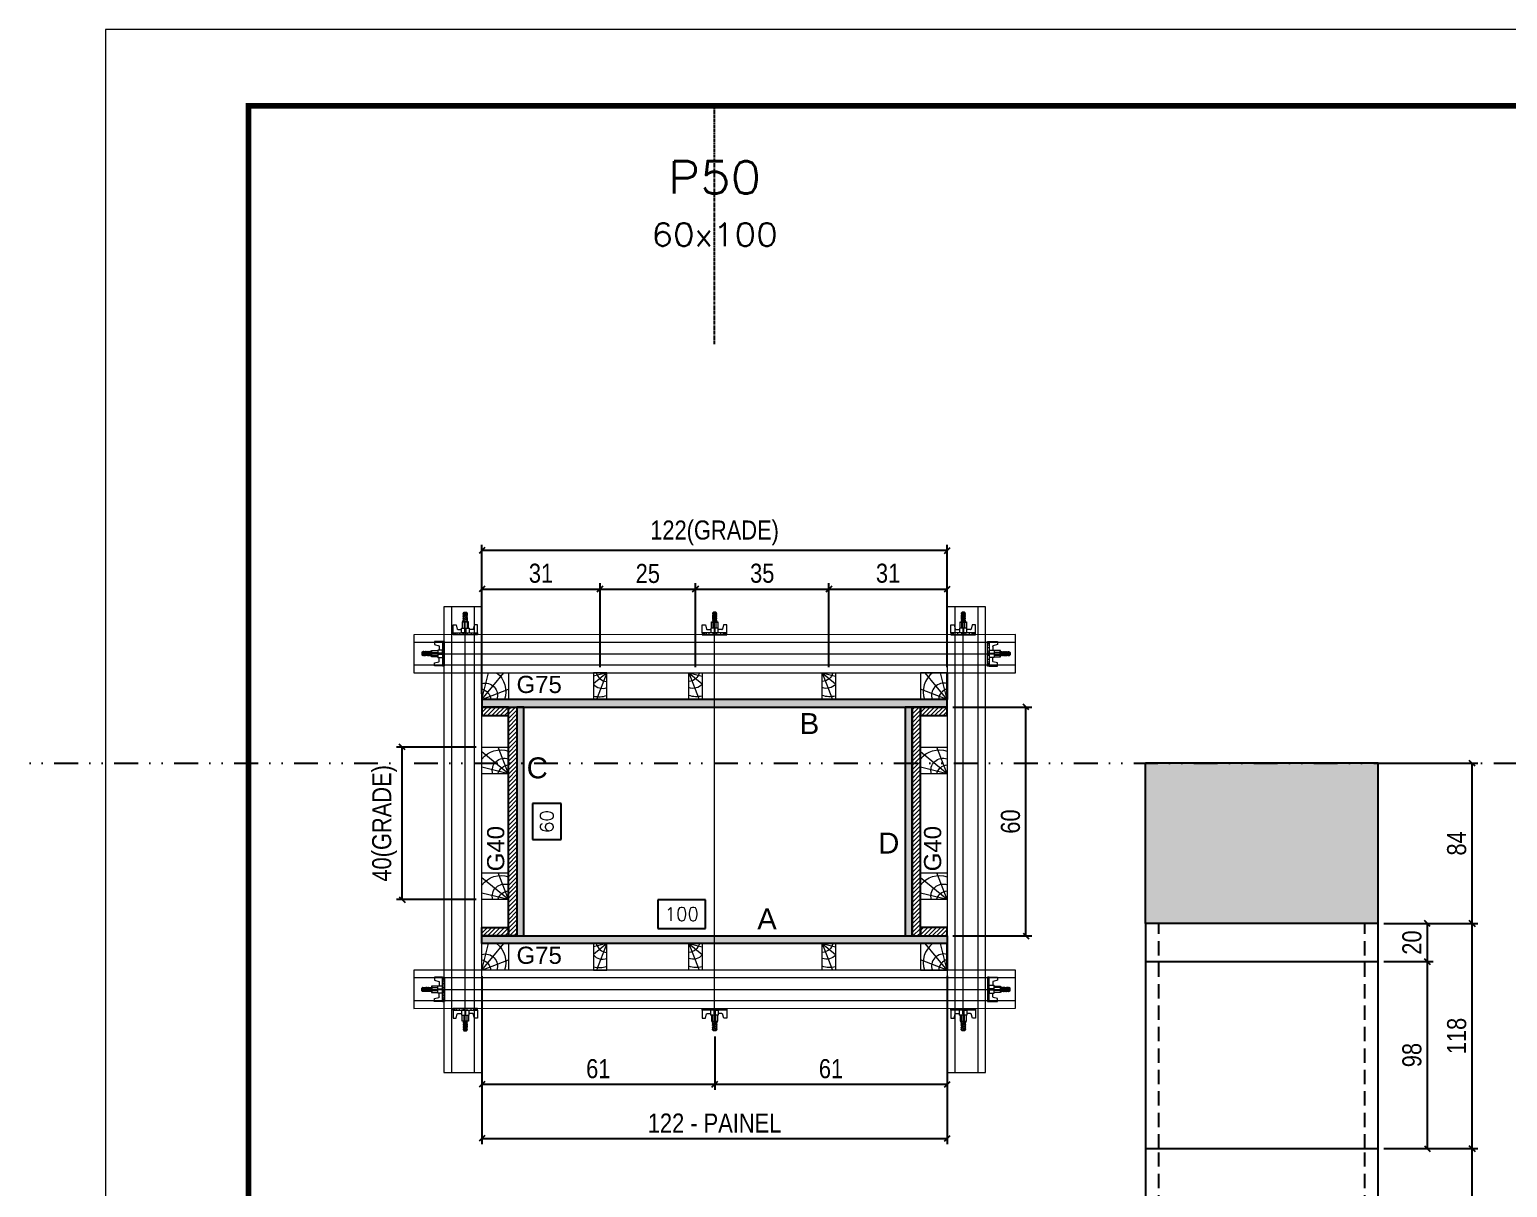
# Model space of a CAD drawing. Header units: millimetres. Extents: x 13777 to 27878, y -21631 to 6985.
# Drawn here: x 19142 to 19917, y 4080 to 4688 of the extents above; entities that cross this region are included whole.
import ezdxf
from ezdxf.enums import TextEntityAlignment as Align

# ---------------------------------------------------------------- set-up
doc = ezdxf.new("R2010")
doc.units = ezdxf.units.MM
for name, pattern in [('DASHED', [0.75, 0.5, -0.25]), ('DIVIDE2', [0.625, 0.25, -0.125, 0, -0.125, 0, -0.125]), ('HIDDEN', [0.375, 0.25, -0.125])]:
    doc.linetypes.add(name, pattern=pattern)
for name, color, linetype in [('CHAPA', 1, 'Continuous'), ('COTA', 241, 'Continuous'), ('MEIO_PONT', 93, 'Continuous'), ('Nível', 160, 'Continuous'), ('Painéis', 200, 'Continuous'), ('SARRAFO', 251, 'Continuous'), ('Sarrafo de Pressão', 42, 'HIDDEN'), ('Texto de Titulo', 7, 'Continuous'), ('Texto Qtd Sarr', 242, 'Continuous'), ('TEXTO_GERAL', 7, 'Continuous')]:
    doc.layers.add(name, color=color, linetype=linetype)
for name, color, linetype, lineweight in [('Folhas', 255, 'Continuous', 9), ('Hachura', 251, 'Continuous', 9), ('Madeira', 126, 'Continuous', 18), ('Perfil Metálico', 224, 'Continuous', 18), ('SARRAFO DE PRESSAO', 251, 'DASHED', 9), ('Texto Seção', 7, 'Continuous', 15)]:
    doc.layers.add(name, color=color, linetype=linetype, lineweight=lineweight)
doc.styles.add('ARIAL', font='arial.ttf')
doc.styles.add('COTA TECNICA', font='techl___.ttf', dxfattribs={"height": 10})
doc.styles.add('COTA TECNICA 2X', font='techl___.ttf', dxfattribs={"height": 10})
doc.styles.add('COTA TECNICA-50', font='techl___.ttf', dxfattribs={"height": 10})
doc.styles.add('ROMANS', font='romans.shx')
doc.styles.add('SANSSERIF', font='sas_____.pfb')
doc.dimstyles.new('COTA PAINEL-50', dxfattribs={"dimtxt": 10, "dimasz": 3, "dimexe": 3, "dimexo": 3, "dimgap": 3, "dimtad": 1, "dimdec": 1, "dimzin": 12, "dimdsep": 46, "dimtxsty": 'COTA TECNICA-50', "dimblk1": 'OBLIQUE', "dimblk2": 'OBLIQUE', "dimsah": 1, "dimcen": 0.9, "dimclrd": 4, "dimclre": 4, "dimclrt": 240, "dimadec": 1, "dimazin": 3, "dimtfac": 1, "dimtdec": 1, "dimtmove": 0, "dimatfit": 3, "dimfxl": 1, "dimtolj": 1, "dimtzin": 12, "dimarcsym": 0})
doc.dimstyles.new('PAINEL', dxfattribs={"dimtxt": 10, "dimasz": 3, "dimexe": 3, "dimexo": 3, "dimgap": 3, "dimtad": 1, "dimdec": 1, "dimzin": 12, "dimdsep": 46, "dimtxsty": 'COTA TECNICA', "dimblk1": 'OBLIQUE', "dimblk2": 'OBLIQUE', "dimsah": 1, "dimcen": 0.9, "dimclrd": 4, "dimclre": 4, "dimclrt": 240, "dimadec": 1, "dimazin": 3, "dimtfac": 1, "dimtdec": 1, "dimtmove": 0, "dimatfit": 3, "dimfxl": 1, "dimtolj": 1, "dimtzin": 12, "dimarcsym": 0})
doc.dimstyles.new('SECAO PILAR', dxfattribs={"dimtxt": 10, "dimasz": 3, "dimexe": 3, "dimexo": 3, "dimgap": 3, "dimtad": 1, "dimdec": 1, "dimlfac": 0.5, "dimzin": 12, "dimdsep": 46, "dimtxsty": 'COTA TECNICA 2X', "dimblk1": 'OBLIQUE', "dimblk2": 'OBLIQUE', "dimsah": 1, "dimcen": 0.9, "dimclrd": 256, "dimclre": 256, "dimclrt": 256, "dimadec": 1, "dimazin": 3, "dimtfac": 1, "dimtdec": 1, "dimtmove": 0, "dimatfit": 3, "dimfxl": 1, "dimtolj": 1, "dimtzin": 12, "dimarcsym": 0})
doc.dimstyles.new('SECÇÃO 2', dxfattribs={"dimtxt": 7, "dimasz": 6, "dimexe": 0.18, "dimexo": 2, "dimgap": -4, "dimtad": 3, "dimdec": 1, "dimlfac": 0.5, "dimzin": 12, "dimdsep": 46, "dimtxsty": 'ROMANS', "dimblk": 'ARCHTICK', "dimcen": 0.09, "dimse1": 1, "dimse2": 1, "dimsd1": 1, "dimsd2": 1, "dimclrd": 180, "dimclre": 5, "dimclrt": 1, "dimadec": 0, "dimazin": 3, "dimtfac": 1, "dimtdec": 1, "dimtofl": 0, "dimtmove": 0, "dimatfit": 3, "dimldrblk": 'ARCHTICK', "dimfxl": 1, "dimtolj": 1, "dimtzin": 0, "dimarcsym": 0})

# ---------------------------------------------------------------- blocks, each defined once
blk = doc.blocks.new('9999999999')
at = {"layer": 'Folhas'}
blk.add_lwpolyline([(98138.98, 34190.21), (99623.98, 34190.21), (99623.98, 35240.21), (98138.98, 35240.21)], close=True, dxfattribs=at)
at = {"layer": 'Folhas', "color": 30, "const_width": 3}
blk.add_lwpolyline([(98213.98, 34230.21), (99583.98, 34230.21), (99583.98, 35200.21), (98213.98, 35200.21)], close=True, dxfattribs=at)
blk = doc.blocks.new('*D247')
at = {"layer": 'COTA', "color": 180, "lineweight": -2, "transparency": 16777216}
for p, q in [((19420.85, 4281.82), (19405.85, 4281.82)), ((19405.85, 4281.82), (19405.85, 4262.82)), ((19420.85, 4262.82), (19420.85, 4281.82)), ((19405.85, 4262.82), (19420.85, 4262.82))]:
    blk.add_line(p, q, dxfattribs=at)
at = {"layer": 'Defpoints', "color": 0, "transparency": 16777216}
for p in [(19418.63, 4332.32), (19418.63, 4212.32), (19424.85, 4212.32)]:
    blk.add_point(p, dxfattribs=at)
at = {"layer": 'COTA', "color": 1, "transparency": 16777216, "insert": (19413.35, 4272.32), "char_height": 7, "attachment_point": 5, "rotation": 90, "style": 'ROMANS'}
blk.add_mtext('\\A1;60', dxfattribs=at)
blk = doc.blocks.new('_ArchTick')
at = {"color": 0, "linetype": 'ByBlock', "const_width": 0.15}
blk.add_lwpolyline([(-0.5, -0.5), (0.5, 0.5)], dxfattribs=at)
blk = doc.blocks.new('*D248')
at = {"layer": 'COTA', "color": 180, "lineweight": -2, "transparency": 16777216}
for p, q in [((19496.61, 4231.32), (19471.61, 4231.32)), ((19471.61, 4231.32), (19471.61, 4216.32)), ((19496.61, 4216.32), (19496.61, 4231.32)), ((19471.61, 4216.32), (19496.61, 4216.32))]:
    blk.add_line(p, q, dxfattribs=at)
at = {"layer": 'Defpoints', "color": 0, "transparency": 16777216}
for p in [(19401.31, 4212.32), (19601.31, 4212.32), (19601.31, 4212.32)]:
    blk.add_point(p, dxfattribs=at)
at = {"layer": 'COTA', "color": 1, "transparency": 16777216, "insert": (19484.11, 4223.82), "char_height": 7, "attachment_point": 5, "style": 'ROMANS'}
blk.add_mtext('\\A1;100', dxfattribs=at)
blk = doc.blocks.new('_Oblique')
at = {"color": 0, "linetype": 'ByBlock', "lineweight": -2}
blk.add_line((-0.5, -0.5), (0.5, 0.5), dxfattribs=at)
blk = doc.blocks.new('*D249')
at = {"layer": 'COTA', "lineweight": -2, "transparency": 16777216}
for p, q in [((19379.31, 4191.33), (19379.31, 4103.16)), ((19623.31, 4191.37), (19623.31, 4103.16)), ((19379.31, 4106.16), (19623.31, 4106.16))]:
    blk.add_line(p, q, dxfattribs=at)
at = {"layer": 'Defpoints', "color": 0, "transparency": 16777216}
for p in [(19379.31, 4194.33), (19623.31, 4194.37), (19623.31, 4106.16)]:
    blk.add_point(p, dxfattribs=at)
at = {"layer": 'COTA', "lineweight": -2, "transparency": 16777216, "xscale": 3, "yscale": 3, "zscale": 3, "rotation": 180}
blk.add_blockref('_Oblique', (19379.31, 4106.16), dxfattribs=at)
at = {"layer": 'COTA', "lineweight": -2, "transparency": 16777216, "xscale": 3, "yscale": 3, "zscale": 3}
blk.add_blockref('_Oblique', (19623.31, 4106.16), dxfattribs=at)
at = {"layer": 'COTA', "transparency": 16777216, "insert": (19501.31, 4114.23), "char_height": 10, "attachment_point": 5, "style": 'COTA TECNICA 2X'}
blk.add_mtext('\\A1;122 - PAINEL', dxfattribs=at)
blk = doc.blocks.new('*D250')
at = {"layer": 'COTA', "lineweight": -2, "transparency": 16777216}
for p, q in [((19376.31, 4311.36), (19334.5, 4311.36)), ((19337.5, 4231.37), (19337.5, 4311.36)), ((19376.31, 4231.37), (19334.5, 4231.37))]:
    blk.add_line(p, q, dxfattribs=at)
at = {"layer": 'Defpoints', "color": 0, "transparency": 16777216}
for p in [(19337.5, 4311.36), (19379.31, 4311.36), (19379.31, 4231.37)]:
    blk.add_point(p, dxfattribs=at)
at = {"layer": 'COTA', "lineweight": -2, "transparency": 16777216, "xscale": 3, "yscale": 3, "zscale": 3}
for p, rotation in [((19337.5, 4311.36), 90), ((19337.5, 4231.37), 270)]:
    blk.add_blockref('_Oblique', p, dxfattribs=dict(at, rotation=rotation))
at = {"layer": 'COTA', "transparency": 16777216, "insert": (19328.28, 4271.37), "char_height": 10, "attachment_point": 5, "rotation": 90, "style": 'COTA TECNICA 2X'}
blk.add_mtext('\\A1;40(GRADE)', dxfattribs=at)
blk = doc.blocks.new('*D251')
at = {"layer": 'COTA', "lineweight": -2, "transparency": 16777216}
for p, q in [((19379.31, 4191.32), (19379.31, 4131.58)), ((19501.38, 4159.55), (19501.38, 4131.58)), ((19379.31, 4134.58), (19501.38, 4134.58))]:
    blk.add_line(p, q, dxfattribs=at)
at = {"layer": 'Defpoints', "color": 0, "transparency": 16777216}
for p in [(19379.31, 4194.32), (19501.38, 4162.55), (19501.38, 4134.58)]:
    blk.add_point(p, dxfattribs=at)
at = {"layer": 'COTA', "lineweight": -2, "transparency": 16777216, "xscale": 3, "yscale": 3, "zscale": 3, "rotation": 180}
blk.add_blockref('_Oblique', (19379.31, 4134.58), dxfattribs=at)
at = {"layer": 'COTA', "lineweight": -2, "transparency": 16777216, "xscale": 3, "yscale": 3, "zscale": 3}
blk.add_blockref('_Oblique', (19501.38, 4134.58), dxfattribs=at)
at = {"layer": 'COTA', "transparency": 16777216, "insert": (19440.34, 4142.68), "char_height": 10, "attachment_point": 5, "style": 'COTA TECNICA 2X'}
blk.add_mtext('\\A1;61', dxfattribs=at)
blk = doc.blocks.new('*D252')
at = {"layer": 'COTA', "lineweight": -2, "transparency": 16777216}
for p, q in [((19379.31, 4339.32), (19379.31, 4397.24)), ((19379.31, 4394.24), (19441.31, 4394.24)), ((19441.31, 4353.32), (19441.31, 4397.24))]:
    blk.add_line(p, q, dxfattribs=at)
at = {"layer": 'Defpoints', "color": 0, "transparency": 16777216}
for p in [(19441.31, 4394.24), (19441.31, 4350.32), (19379.31, 4336.32)]:
    blk.add_point(p, dxfattribs=at)
at = {"layer": 'COTA', "lineweight": -2, "transparency": 16777216, "xscale": 3, "yscale": 3, "zscale": 3, "rotation": 180}
blk.add_blockref('_Oblique', (19379.31, 4394.24), dxfattribs=at)
at = {"layer": 'COTA', "lineweight": -2, "transparency": 16777216, "xscale": 3, "yscale": 3, "zscale": 3}
blk.add_blockref('_Oblique', (19441.31, 4394.24), dxfattribs=at)
at = {"layer": 'COTA', "transparency": 16777216, "insert": (19410.31, 4402.46), "char_height": 10, "attachment_point": 5, "style": 'COTA TECNICA 2X'}
blk.add_mtext('\\A1;31', dxfattribs=at)
blk = doc.blocks.new('PONTALETE')
at = {"layer": 'Madeira'}
for q in [(2.71, 7), (7, 5.76), (7, 1.74)]:
    blk.add_line((0, 0), q, dxfattribs=at)
blk.add_lwpolyline([(0, 0), (7, 0), (7, 7), (0, 7)], close=True, dxfattribs=at)
for centre, radius, start, end in [((2.04, 0.06), 6.23, 37.2818, 109.0913), ((1.09, 0.9), 3.19, 343.603, 109.9847), ((-0.21, -0.78), 3.09, 14.6322, 86.0383)]:
    blk.add_arc(centre, radius, start, end, dxfattribs=at)
blk = doc.blocks.new('C')
at = {"layer": 'Hachura', "color": 0}
for p, q in [((0, 3.22), (0, -3.22)), ((0.45, 3.22), (0, 3.22)), ((0.46, 3.16), (0, 3.16)), ((0.46, 3.05), (0, 3.05)), ((0.46, 2.88), (0, 2.88)), ((0, 2.75), (0, -1.16)), ((0.46, 2.65), (0, 2.65)), ((0.46, 2.23), (0, 2.23)), ((0.46, 1.51), (0, 1.51)), ((0.39, 0.49), (0.17, 0.49)), ((0.45, -3.23), (0.45, 3.22)), ((0.45, 3.22), (2.58, 3.22)), ((1.74, 0.97), (0.45, 0.97)), ((1.45, 0.1), (0.45, 0.1)), ((1.35, 1.94), (1.35, 0.96)), ((2.58, 2.39), (1.47, 2.09)), ((1.74, -0.97), (1.74, 0.97)), ((1.74, 0.97), (1.74, 0.84)), ((1.74, 0.97), (1.74, 0.84)), ((1.74, 0.84), (3.35, 0.84)), ((3.35, 0.45), (1.74, 0.45)), ((2.58, 3.22), (2.58, 2.39)), ((3.32, 0.84), (3.32, -0.84)), ((3.35, 0.84), (3.35, -0.84)), ((3.68, 0.45), (3.35, 0.45)), ((3.84, -0.52), (3.35, 0.45)), ((3.35, 0.06), (3.67, -0.57)), ((3.68, 0.45), (4.16, -0.52)), ((3.72, 0.5), (4.25, -0.57)), ((4.37, -0.55), (3.83, 0.53)), ((4.15, 0.45), (3.93, 0.45)), ((4.42, -0.52), (3.93, 0.45)), ((4.15, 0.45), (4.26, 0.45)), ((4.26, 0.45), (4.74, -0.52)), ((4.3, 0.5), (4.83, -0.57)), ((4.95, -0.55), (4.41, 0.53)), ((4.51, 0.45), (4.84, 0.45)), ((5, -0.52), (4.51, 0.45)), ((4.84, 0.45), (5.32, -0.52)), ((4.88, 0.5), (5.41, -0.57)), ((5.53, -0.55), (4.99, 0.53)), ((5.58, -0.52), (5.09, 0.45)), ((5.42, 0.45), (5.09, 0.45)), ((5.58, -0.52), (5.09, 0.45)), ((5.42, 0.45), (5.74, -0.19)), ((5.46, 0.5), (5.74, -0.07)), ((5.74, 0.19), (5.57, 0.53)), ((5.74, 0.32), (5.68, 0.45)), ((5.68, 0.45), (5.74, 0.45)), ((5.74, 0.45), (5.9, 0.29)), ((5.74, 0.45), (5.74, -0.52)), ((5.9, -0.36), (5.9, 0.29)), ((0.45, 0), (0, 0)), ((0.46, -1.52), (0, -1.52)), ((0.46, -2.23), (0, -2.23)), ((0.46, -2.65), (0, -2.65)), ((0.46, -2.88), (0, -2.88)), ((0.46, -3.05), (0, -3.05)), ((0.46, -3.16), (0, -3.16)), ((0, -3.22), (2.57, -3.22)), ((0.08, -0.48), (0.29, -0.48)), ((0.29, -0.48), (0.4, -0.48)), ((0.45, 0), (0.45, -0.97)), ((0.45, -0.16), (1.45, -0.16)), ((0.45, -0.65), (0.45, -0.32)), ((0.45, -3.23), (0.45, -0.65)), ((0.45, -0.97), (1.74, -0.97)), ((1.35, -1.94), (1.35, -0.97)), ((2.58, -2.39), (1.47, -2.1)), ((3.35, -0.32), (1.74, -0.32)), ((3.35, -0.84), (1.74, -0.84)), ((2.58, -3.23), (2.58, -2.39)), ((3.35, -0.07), (3.58, -0.52)), ((3.35, -0.52), (3.58, -0.52)), ((3.84, -0.52), (4.16, -0.52)), ((4.42, -0.52), (4.74, -0.52)), ((4.63, -0.52), (4.74, -0.52)), ((5, -0.52), (5.32, -0.52)), ((5.58, -0.52), (5.74, -0.52)), ((5.74, -0.52), (5.9, -0.36)), ((5.74, -0.52), (5.74, -0.52))]:
    blk.add_line(p, q, dxfattribs=at)
for centre, radius, start, end in [((1.52, 1.94), 0.161, 104.7436, 180), ((1.44, -0.03), 0.129, 272.695, 87.305), ((3.81, 0.39), 0.143, 25.5688, 154.4312), ((4.39, 0.39), 0.143, 25.5688, 154.4312), ((4.97, 0.39), 0.143, 25.5688, 154.4312), ((5.55, 0.39), 0.143, 25.5688, 154.4312), ((0.17, -0.37), 0.174, 221.744, 317.8592), ((1.52, -1.94), 0.161, 180, 255.2564), ((3.71, -0.4), 0.174, 222.1408, 318.256), ((4.29, -0.4), 0.174, 222.1408, 318.256), ((4.87, -0.4), 0.174, 222.1408, 318.256), ((5.45, -0.4), 0.174, 222.1408, 318.256), ((5.61, -0.4), 0.174, 317.8592, 318.256)]:
    blk.add_arc(centre, radius, start, end, dxfattribs=at)
blk = doc.blocks.new('MEIO PONTALETE')
at = {"layer": 'Madeira'}
for q in [(2.71, 7), (3.5, 2.88), (3.5, 0.87)]:
    blk.add_line((0, 0), q, dxfattribs=at)
blk.add_lwpolyline([(0, 0), (3.5, 0), (3.5, 7), (0, 7)], close=True, dxfattribs=at)
for centre, radius, start, end in [((2.04, 0.06), 6.23, 76.4499, 109.0913), ((1.09, 0.9), 3.19, 40.9063, 109.9847), ((-0.21, -0.78), 3.09, 14.6322, 86.0383)]:
    blk.add_arc(centre, radius, start, end, dxfattribs=at)
blk = doc.blocks.new('*D255')
at = {"layer": 'COTA', "lineweight": -2, "transparency": 16777216}
for p, q in [((19441.31, 4353.32), (19441.31, 4397.24)), ((19441.31, 4394.24), (19491.31, 4394.24)), ((19491.31, 4353.32), (19491.31, 4397.24))]:
    blk.add_line(p, q, dxfattribs=at)
at = {"layer": 'Defpoints', "color": 0, "transparency": 16777216}
for p in [(19491.31, 4394.24), (19441.31, 4350.32), (19491.31, 4350.32)]:
    blk.add_point(p, dxfattribs=at)
at = {"layer": 'COTA', "lineweight": -2, "transparency": 16777216, "xscale": 3, "yscale": 3, "zscale": 3, "rotation": 180}
blk.add_blockref('_Oblique', (19441.31, 4394.24), dxfattribs=at)
at = {"layer": 'COTA', "lineweight": -2, "transparency": 16777216, "xscale": 3, "yscale": 3, "zscale": 3}
blk.add_blockref('_Oblique', (19491.31, 4394.24), dxfattribs=at)
at = {"layer": 'COTA', "transparency": 16777216, "insert": (19466.31, 4402.35), "char_height": 10, "attachment_point": 5, "style": 'COTA TECNICA 2X'}
blk.add_mtext('\\A1;25', dxfattribs=at)
blk = doc.blocks.new('*D253')
at = {"layer": 'COTA', "lineweight": -2, "transparency": 16777216}
for p, q in [((19379.31, 4353.32), (19379.31, 4417.44)), ((19623.31, 4353.31), (19623.31, 4417.44)), ((19623.31, 4414.44), (19379.31, 4414.44))]:
    blk.add_line(p, q, dxfattribs=at)
at = {"layer": 'Defpoints', "color": 0, "transparency": 16777216}
for p in [(19379.31, 4414.44), (19379.31, 4350.32), (19623.31, 4350.31)]:
    blk.add_point(p, dxfattribs=at)
at = {"layer": 'COTA', "lineweight": -2, "transparency": 16777216, "xscale": 3, "yscale": 3, "zscale": 3, "rotation": 180}
blk.add_blockref('_Oblique', (19379.31, 4414.44), dxfattribs=at)
at = {"layer": 'COTA', "lineweight": -2, "transparency": 16777216, "xscale": 3, "yscale": 3, "zscale": 3}
blk.add_blockref('_Oblique', (19623.31, 4414.44), dxfattribs=at)
at = {"layer": 'COTA', "transparency": 16777216, "insert": (19501.31, 4423.66), "char_height": 10, "attachment_point": 5, "style": 'COTA TECNICA 2X'}
blk.add_mtext('\\A1;122(GRADE)', dxfattribs=at)
blk = doc.blocks.new('*D254')
at = {"layer": 'COTA', "lineweight": -2, "transparency": 16777216}
for p, q in [((19626.31, 4332.32), (19667.61, 4332.32)), ((19664.61, 4212.32), (19664.61, 4332.32)), ((19626.31, 4212.32), (19667.61, 4212.32))]:
    blk.add_line(p, q, dxfattribs=at)
at = {"layer": 'Defpoints', "color": 0, "transparency": 16777216}
for p in [(19623.31, 4332.32), (19664.61, 4332.32), (19623.31, 4212.32)]:
    blk.add_point(p, dxfattribs=at)
at = {"layer": 'COTA', "lineweight": -2, "transparency": 16777216, "xscale": 3, "yscale": 3, "zscale": 3}
for p, rotation in [((19664.61, 4332.32), 90), ((19664.61, 4212.32), 270)]:
    blk.add_blockref('_Oblique', p, dxfattribs=dict(at, rotation=rotation))
at = {"layer": 'COTA', "transparency": 16777216, "insert": (19656.51, 4272.32), "char_height": 10, "attachment_point": 5, "rotation": 90, "style": 'COTA TECNICA 2X'}
blk.add_mtext('\\A1;60', dxfattribs=at)
blk = doc.blocks.new('titulo1')
at = {"layer": 'Defpoints', "color": 252, "linetype": 'HIDDEN', "ltscale": 2}
blk.add_line((0, 0), (0, 125), dxfattribs=at)
at = {"layer": 'Defpoints', "style": 'ROMANS', "oblique": 15}
blk.add_attdef('FOLHA', text='', height=10, dxfattribs=at).set_placement((0, 15.58), align=Align.MIDDLE_CENTER)
at = {"layer": 'Texto Qtd Sarr', "color": 3, "style": 'ROMANS', "oblique": 15}
for tag, height, p in [('TITULO', 17, (0, 71.45)), ('SEÇÃO', 12, (0, 41.55))]:
    blk.add_attdef(tag, text='', height=height, dxfattribs=at).set_placement(p, align=Align.MIDDLE_CENTER)
blk = doc.blocks.new('*D256')
at = {"layer": 'COTA', "lineweight": -2, "transparency": 16777216}
for p, q in [((19501.38, 4159.55), (19501.38, 4131.58)), ((19501.38, 4134.58), (19623.36, 4134.58)), ((19623.36, 4137.82), (19623.36, 4131.58))]:
    blk.add_line(p, q, dxfattribs=at)
at = {"layer": 'Defpoints', "color": 0, "transparency": 16777216}
for p in [(19501.38, 4162.55), (19623.36, 4140.82), (19623.36, 4134.58)]:
    blk.add_point(p, dxfattribs=at)
at = {"layer": 'COTA', "lineweight": -2, "transparency": 16777216, "xscale": 3, "yscale": 3, "zscale": 3, "rotation": 180}
blk.add_blockref('_Oblique', (19501.38, 4134.58), dxfattribs=at)
at = {"layer": 'COTA', "lineweight": -2, "transparency": 16777216, "xscale": 3, "yscale": 3, "zscale": 3}
blk.add_blockref('_Oblique', (19623.36, 4134.58), dxfattribs=at)
at = {"layer": 'COTA', "transparency": 16777216, "insert": (19562.37, 4142.68), "char_height": 10, "attachment_point": 5, "style": 'COTA TECNICA 2X'}
blk.add_mtext('\\A1;61', dxfattribs=at)
blk = doc.blocks.new('*D257')
at = {"layer": 'COTA', "lineweight": -2, "transparency": 16777216}
for p, q in [((19491.31, 4353.32), (19491.31, 4397.24)), ((19491.31, 4394.24), (19561.31, 4394.24)), ((19561.31, 4353.32), (19561.31, 4397.24))]:
    blk.add_line(p, q, dxfattribs=at)
at = {"layer": 'Defpoints', "color": 0, "transparency": 16777216}
for p in [(19561.31, 4394.24), (19491.31, 4350.32), (19561.31, 4350.32)]:
    blk.add_point(p, dxfattribs=at)
at = {"layer": 'COTA', "lineweight": -2, "transparency": 16777216, "xscale": 3, "yscale": 3, "zscale": 3, "rotation": 180}
blk.add_blockref('_Oblique', (19491.31, 4394.24), dxfattribs=at)
at = {"layer": 'COTA', "lineweight": -2, "transparency": 16777216, "xscale": 3, "yscale": 3, "zscale": 3}
blk.add_blockref('_Oblique', (19561.31, 4394.24), dxfattribs=at)
at = {"layer": 'COTA', "transparency": 16777216, "insert": (19526.31, 4402.46), "char_height": 10, "attachment_point": 5, "style": 'COTA TECNICA 2X'}
blk.add_mtext('\\A1;35', dxfattribs=at)
blk = doc.blocks.new('*D258')
at = {"layer": 'COTA', "lineweight": -2, "transparency": 16777216}
for p, q in [((19561.31, 4353.32), (19561.31, 4397.24)), ((19561.31, 4394.24), (19623.3, 4394.24)), ((19623.3, 4387.92), (19623.3, 4397.24))]:
    blk.add_line(p, q, dxfattribs=at)
at = {"layer": 'Defpoints', "color": 0, "transparency": 16777216}
for p in [(19623.3, 4394.24), (19623.3, 4384.92), (19561.31, 4350.32)]:
    blk.add_point(p, dxfattribs=at)
at = {"layer": 'COTA', "lineweight": -2, "transparency": 16777216, "xscale": 3, "yscale": 3, "zscale": 3, "rotation": 180}
blk.add_blockref('_Oblique', (19561.31, 4394.24), dxfattribs=at)
at = {"layer": 'COTA', "lineweight": -2, "transparency": 16777216, "xscale": 3, "yscale": 3, "zscale": 3}
blk.add_blockref('_Oblique', (19623.3, 4394.24), dxfattribs=at)
at = {"layer": 'COTA', "transparency": 16777216, "insert": (19592.3, 4402.46), "char_height": 10, "attachment_point": 5, "style": 'COTA TECNICA 2X'}
blk.add_mtext('\\A1;31', dxfattribs=at)
blk = doc.blocks.new('*D265')
at = {"layer": 'COTA', "color": 4, "lineweight": -2, "transparency": 16777216}
for p, q in [((19852.2, 4302.86), (19901.57, 4302.86)), ((19898.57, 4218.86), (19898.57, 4302.86)), ((19852.2, 4218.86), (19901.57, 4218.86))]:
    blk.add_line(p, q, dxfattribs=at)
at = {"layer": 'Defpoints', "color": 0, "transparency": 16777216}
for p in [(19849.2, 4302.86), (19898.57, 4302.86), (19849.2, 4218.86)]:
    blk.add_point(p, dxfattribs=at)
at = {"layer": 'COTA', "color": 4, "lineweight": -2, "transparency": 16777216, "xscale": 3, "yscale": 3, "zscale": 3}
for p, rotation in [((19898.57, 4302.86), 90), ((19898.57, 4218.86), 270)]:
    blk.add_blockref('_Oblique', p, dxfattribs=dict(at, rotation=rotation))
at = {"layer": 'COTA', "color": 240, "transparency": 16777216, "insert": (19890.48, 4260.86), "char_height": 10, "attachment_point": 5, "rotation": 90, "style": 'COTA TECNICA-50'}
blk.add_mtext('\\A1;84', dxfattribs=at)
blk = doc.blocks.new('*D260')
at = {"layer": 'COTA', "color": 4, "lineweight": -2, "transparency": 16777216}
for p, q in [((19852.2, 4198.86), (19878.11, 4198.86)), ((19875.11, 4100.86), (19875.11, 4198.86)), ((19852.2, 4100.86), (19878.11, 4100.86))]:
    blk.add_line(p, q, dxfattribs=at)
at = {"layer": 'Defpoints', "color": 0, "transparency": 16777216}
for p in [(19849.2, 4198.86), (19875.11, 4198.86), (19849.2, 4100.86)]:
    blk.add_point(p, dxfattribs=at)
at = {"layer": 'COTA', "color": 4, "lineweight": -2, "transparency": 16777216, "xscale": 3, "yscale": 3, "zscale": 3}
for p, rotation in [((19875.11, 4198.86), 90), ((19875.11, 4100.86), 270)]:
    blk.add_blockref('_Oblique', p, dxfattribs=dict(at, rotation=rotation))
at = {"layer": 'COTA', "color": 240, "transparency": 16777216, "insert": (19867, 4149.86), "char_height": 10, "attachment_point": 5, "rotation": 90, "style": 'COTA TECNICA-50'}
blk.add_mtext('\\A1;98', dxfattribs=at)
blk = doc.blocks.new('*D261')
at = {"layer": 'COTA', "color": 4, "lineweight": -2, "transparency": 16777216}
for p, q in [((19852.2, 4218.86), (19878.11, 4218.86)), ((19875.11, 4198.86), (19875.11, 4218.86)), ((19852.2, 4198.86), (19878.11, 4198.86))]:
    blk.add_line(p, q, dxfattribs=at)
at = {"layer": 'Defpoints', "color": 0, "transparency": 16777216}
for p in [(19849.2, 4218.86), (19875.11, 4218.86), (19849.2, 4198.86)]:
    blk.add_point(p, dxfattribs=at)
at = {"layer": 'COTA', "color": 4, "lineweight": -2, "transparency": 16777216, "xscale": 3, "yscale": 3, "zscale": 3}
for p, rotation in [((19875.11, 4218.86), 90), ((19875.11, 4198.86), 270)]:
    blk.add_blockref('_Oblique', p, dxfattribs=dict(at, rotation=rotation))
at = {"layer": 'COTA', "color": 240, "transparency": 16777216, "insert": (19867, 4208.86), "char_height": 10, "attachment_point": 5, "rotation": 90, "style": 'COTA TECNICA-50'}
blk.add_mtext('\\A1;20', dxfattribs=at)
blk = doc.blocks.new('*D266')
at = {"layer": 'COTA', "color": 4, "linetype": 'ByBlock', "lineweight": -2, "transparency": 16777216}
for p, q in [((19852.2, 4100.86), (19901.57, 4100.86)), ((19898.57, 3976.86), (19898.57, 4100.86)), ((19852.2, 3976.86), (19901.57, 3976.86))]:
    blk.add_line(p, q, dxfattribs=at)
at = {"layer": 'Defpoints', "color": 0, "linetype": 'ByBlock', "transparency": 16777216}
for p in [(19849.2, 4100.86), (19898.57, 4100.86), (19849.2, 3976.86)]:
    blk.add_point(p, dxfattribs=at)
at = {"layer": 'COTA', "color": 4, "linetype": 'ByBlock', "lineweight": -2, "transparency": 16777216, "xscale": 3, "yscale": 3, "zscale": 3}
for p, rotation in [((19898.57, 4100.86), 90), ((19898.57, 3976.86), 270)]:
    blk.add_blockref('_Oblique', p, dxfattribs=dict(at, rotation=rotation))
at = {"layer": 'COTA', "color": 240, "linetype": 'ByBlock', "transparency": 16777216, "insert": (19890.5, 4038.86), "char_height": 10, "attachment_point": 5, "rotation": 90, "style": 'COTA TECNICA'}
blk.add_mtext('\\A1;124', dxfattribs=at)
blk = doc.blocks.new('*D267')
at = {"layer": 'COTA', "color": 4, "linetype": 'ByBlock', "lineweight": -2, "transparency": 16777216}
for p, q in [((19852.2, 4100.86), (19901.57, 4100.86)), ((19898.57, 3976.86), (19898.57, 4100.86)), ((19852.2, 3976.86), (19901.57, 3976.86))]:
    blk.add_line(p, q, dxfattribs=at)
at = {"layer": 'Defpoints', "color": 0, "linetype": 'ByBlock', "transparency": 16777216}
for p in [(19849.2, 4100.86), (19898.57, 4100.86), (19849.2, 3976.86)]:
    blk.add_point(p, dxfattribs=at)
at = {"layer": 'COTA', "color": 4, "linetype": 'ByBlock', "lineweight": -2, "transparency": 16777216, "xscale": 3, "yscale": 3, "zscale": 3}
for p, rotation in [((19898.57, 4100.86), 90), ((19898.57, 3976.86), 270)]:
    blk.add_blockref('_Oblique', p, dxfattribs=dict(at, rotation=rotation))
at = {"layer": 'COTA', "color": 240, "linetype": 'ByBlock', "transparency": 16777216, "insert": (19890.5, 4038.86), "char_height": 10, "attachment_point": 5, "rotation": 90, "style": 'COTA TECNICA'}
blk.add_mtext('\\A1;124', dxfattribs=at)
blk = doc.blocks.new('*D2039')
at = {"layer": 'COTA', "color": 4, "lineweight": -2, "transparency": 16777216}
for p, q in [((19852.2, 4218.86), (19901.57, 4218.86)), ((19898.57, 4100.86), (19898.57, 4218.86)), ((19852.2, 4100.86), (19901.57, 4100.86))]:
    blk.add_line(p, q, dxfattribs=at)
at = {"layer": 'Defpoints', "color": 0, "transparency": 16777216}
for p in [(19849.2, 4218.86), (19898.57, 4218.86), (19849.2, 4100.86)]:
    blk.add_point(p, dxfattribs=at)
at = {"layer": 'COTA', "color": 4, "lineweight": -2, "transparency": 16777216, "xscale": 3, "yscale": 3, "zscale": 3}
for p, rotation in [((19898.57, 4218.86), 90), ((19898.57, 4100.86), 270)]:
    blk.add_blockref('_Oblique', p, dxfattribs=dict(at, rotation=rotation))
at = {"layer": 'COTA', "color": 240, "transparency": 16777216, "insert": (19890.48, 4159.86), "char_height": 10, "attachment_point": 5, "rotation": 90, "style": 'COTA TECNICA'}
blk.add_mtext('\\A1;118', dxfattribs=at)

msp = doc.modelspace()

# ---------------------------------------------------------------- hatches: boundary and pattern name
at = {"layer": 'COTA', "linetype": 'ByBlock'}
h = msp.add_hatch(dxfattribs=at)
h.set_pattern_fill('AR-CONC', color=256, scale=0.03)
h.set_pattern_definition([(50, (14285.121, -6700.5824), (5.46554, -0.4781726), [0.5715, -6.2865]), (355, (14285.121, -6700.5824), (-1.0573026, 5.7317054), [0.4572, -5.0292175]), (100.451445, (14285.5767, -6700.622), (4.4082374, 5.2535326), [0.4857003, -5.3427073]), (46.1842, (14285.121, -6699.0584), (8.1323712, -1.26127), [0.85725, -9.42975]), (96.63556, (14285.799, -6699.1635), (7.122124, 7.4227837), [0.7285507, -8.014068]), (351.18415, (14285.121, -6699.058), (7.122124, 7.422784), [0.685799, -7.543792]), (21, (14285.883, -6699.4394), (4.5484317, -3.067956), [0.5715, -6.2865]), (326, (14285.883, -6699.4394), (1.8540609, 5.525639), [0.4572, -5.0292]), (71.451445, (14286.262, -6699.695), (6.4024926, 2.457683), [0.4857003, -5.3426981]), (37.5, (14285.1212, -6700.5824), (0.0926581, 2.53665117), [0, -4.96824, 0, -5.1054, 0, -5.04825]), (7.5, (14285.1212, -6700.5824), (2.0045899, 3.00541724), [0, -2.91084, 0, -4.85394, 0, -1.92405]), (327.5, (14283.422, -6700.5824), (4.06771786, -0.17186232), [0, -1.905, 0, -5.9436, 0, -7.8867]), (317.5, (14282.66, -6700.5824), (4.4438754, 0.7627947), [0, -2.4765, 0, -3.94716, 0, -5.6007])])
h.paths.add_polyline_path([(19727.2, 4302.86), (19727.2, 4218.86), (19849.2, 4218.86), (19849.2, 4302.86)])
at = {"layer": 'Hachura'}
h = msp.add_hatch(color=256, dxfattribs=at)
h.dxf.hatch_style = 1
h.paths.add_polyline_path([(19623.31, 4332.32), (19623.31, 4336.32), (19379.31, 4336.32), (19379.31, 4332.32)])
h = msp.add_hatch(dxfattribs=at)
h.set_pattern_fill('ANSI31', color=256, scale=0.5, angle=180, style=0)
h.set_pattern_definition([(225, (10255.3584, -18597.0914), (1.12253202, -1.12253202), [])])
h.paths.add_polyline_path([(19393.31, 4332.32), (19393.31, 4327.92), (19379.31, 4327.92), (19379.31, 4332.32)])
h = msp.add_hatch(dxfattribs=at)
h.set_pattern_fill('ANSI31', color=256, scale=0.5, angle=180, style=0)
h.set_pattern_definition([(225, (10255.3584, -18677.0914), (1.12253202, -1.12253202), [])])
h.paths.add_polyline_path([(19393.31, 4212.32), (19397.71, 4212.32), (19397.71, 4332.32), (19393.31, 4332.32)])
h = msp.add_hatch(color=256, dxfattribs=at)
h.dxf.hatch_style = 1
h.paths.add_polyline_path([(19397.71, 4212.32), (19401.31, 4212.32), (19401.31, 4332.32), (19397.71, 4332.32)])
h = msp.add_hatch(color=256, dxfattribs=at)
h.dxf.hatch_style = 1
h.paths.add_polyline_path([(19601.31, 4212.32), (19604.91, 4212.32), (19604.91, 4332.32), (19601.31, 4332.32)])
h = msp.add_hatch(dxfattribs=at)
h.set_pattern_fill('ANSI31', color=256, scale=0.5, angle=180, style=0)
h.set_pattern_definition([(225, (10466.9584, -18677.0914), (1.12253202, -1.12253202), [])])
h.paths.add_polyline_path([(19604.91, 4212.32), (19609.31, 4212.32), (19609.31, 4332.32), (19604.91, 4332.32)])
h = msp.add_hatch(dxfattribs=at)
h.set_pattern_fill('ANSI31', color=256, scale=0.5, angle=180, style=0)
h.set_pattern_definition([(225, (10485.3584, -18597.0914), (1.12253202, -1.12253202), [])])
h.paths.add_polyline_path([(19623.31, 4332.32), (19623.31, 4327.92), (19609.31, 4327.92), (19609.31, 4332.32)])
h = msp.add_hatch(dxfattribs=at)
h.set_pattern_fill('ANSI31', color=256, scale=0.5, angle=180, style=0)
h.set_pattern_definition([(225, (10255.3584, -18679.0914), (1.12253202, -1.12253202), [])])
h.paths.add_polyline_path([(19393.31, 4212.32), (19393.31, 4216.72), (19379.31, 4216.72), (19379.31, 4212.32)])
h = msp.add_hatch(dxfattribs=at)
h.set_pattern_fill('ANSI31', color=256, scale=0.5, angle=180, style=0)
h.set_pattern_definition([(225, (10120.3584, -18679.0914), (1.12253202, -1.12253202), [])])
h.paths.add_polyline_path([(19609.31, 4212.32), (19609.31, 4216.72), (19623.31, 4216.72), (19623.31, 4212.32)])
h = msp.add_hatch(color=256, dxfattribs=at)
h.dxf.hatch_style = 1
h.paths.add_polyline_path([(19623.31, 4212.32), (19623.31, 4208.32), (19379.31, 4208.32), (19379.31, 4212.32)])

# ---------------------------------------------------------------- linework, layer by layer
at = {"layer": 'CHAPA'}
for points in [[(19623.31, 4332.32), (19623.31, 4336.32), (19379.31, 4336.32), (19379.31, 4332.32)], [(19397.71, 4212.32), (19401.31, 4212.32), (19401.31, 4332.32), (19397.71, 4332.32)], [(19601.31, 4212.32), (19604.91, 4212.32), (19604.91, 4332.32), (19601.31, 4332.32)], [(19623.31, 4212.32), (19623.31, 4208.32), (19379.31, 4208.32), (19379.31, 4212.32)]]:
    msp.add_lwpolyline(points, close=True, dxfattribs=at)
at = {"layer": 'COTA', "linetype": 'ByBlock'}
for p, q in [((19849.2, 4302.86), (19727.2, 4302.86)), ((19727.2, 4218.86), (19727.2, 4302.86)), ((19849.2, 4218.86), (19849.2, 4302.86))]:
    msp.add_line(p, q, dxfattribs=at)
at = {"layer": 'Hachura'}
for p, q in [((19370.62, 4163.55), (19370.62, 4377.29)), ((19501.31, 4163.55), (19501.31, 4377.29)), ((19631.7, 4163.55), (19631.7, 4377.29)), ((19348.83, 4360.32), (19651.46, 4360.3)), ((19348.83, 4184.32), (19651.46, 4184.33))]:
    msp.add_line(p, q, dxfattribs=at)
at = {"layer": 'Madeira'}
for points in [[(19379.31, 4336.32), (19379.31, 4350.32), (19623.31, 4350.34), (19623.31, 4336.34)], [(19393.31, 4231.37), (19379.31, 4231.37), (19379.31, 4311.36), (19393.31, 4311.36)], [(19623.31, 4231.37), (19609.31, 4231.37), (19609.31, 4311.36), (19623.31, 4311.36)], [(19379.31, 4194.32), (19379.31, 4208.32), (19623.31, 4208.32), (19623.31, 4194.32)]]:
    msp.add_lwpolyline(points, close=True, dxfattribs=at)
at = {"layer": 'MEIO_PONT'}
for points in [[(19623.31, 4350.32), (19623.31, 4336.32), (19623.31, 4336.32), (19623.31, 4350.32)], [(19623.31, 4208.32), (19623.31, 4194.32), (19623.31, 4194.32), (19623.31, 4208.32)]]:
    msp.add_lwpolyline(points, close=True, dxfattribs=at)
at = {"layer": 'Nível', "color": 4, "linetype": 'DIVIDE2', "ltscale": 50}
msp.add_line((13777.11, 4302.86), (21531.15, 4302.86), dxfattribs=at)
at = {"layer": 'Painéis'}
for p, q in [((19849.2, 4218.86), (19727.2, 4218.86)), ((19727.2, 4218.86), (19727.2, 3978.86)), ((19849.2, 3978.86), (19849.2, 4218.86)), ((19727.2, 4198.86), (19849.2, 4198.86)), ((19727.2, 4100.86), (19849.2, 4100.86))]:
    msp.add_line(p, q, dxfattribs=at)
at = {"layer": 'Perfil Metálico'}
for p, q in [((19363.34, 4384.92), (19363.34, 4140.82)), ((19375.34, 4384.92), (19375.34, 4140.82)), ((19627.36, 4384.92), (19627.36, 4140.82)), ((19639.36, 4384.92), (19639.36, 4140.82)), ((19659.03, 4366.26), (19343.59, 4366.26)), ((19659.03, 4354.26), (19343.59, 4354.26)), ((19659.03, 4190.32), (19343.59, 4190.32)), ((19659.03, 4178.32), (19343.59, 4178.32))]:
    msp.add_line(p, q, dxfattribs=at)
for points in [[(19379.28, 4384.92), (19359.28, 4384.92), (19359.34, 4140.82), (19379.34, 4140.82)], [(19643.3, 4384.92), (19623.3, 4384.92), (19623.36, 4140.82), (19643.36, 4140.82)], [(19659.03, 4350.32), (19659.03, 4370.32), (19343.59, 4370.26), (19343.59, 4350.26)], [(19343.59, 4194.32), (19343.59, 4174.32), (19659.03, 4174.38), (19659.03, 4194.38)]]:
    msp.add_lwpolyline(points, close=True, dxfattribs=at)
at = {"layer": 'SARRAFO'}
for points in [[(19379.31, 4327.92), (19393.31, 4327.92), (19393.31, 4332.32), (19379.31, 4332.32)], [(19379.31, 4327.92), (19393.31, 4327.92), (19393.31, 4332.32), (19379.31, 4332.32)], [(19397.71, 4332.32), (19397.71, 4212.32), (19393.31, 4212.32), (19393.31, 4332.32)], [(19397.71, 4332.32), (19397.71, 4212.32), (19393.31, 4212.32), (19393.31, 4332.32)], [(19604.91, 4332.32), (19604.91, 4212.32), (19609.31, 4212.32), (19609.31, 4332.32)], [(19604.91, 4332.32), (19604.91, 4212.32), (19609.31, 4212.32), (19609.31, 4332.32)], [(19609.31, 4327.92), (19623.31, 4327.92), (19623.31, 4332.32), (19609.31, 4332.32)], [(19609.31, 4327.92), (19623.31, 4327.92), (19623.31, 4332.32), (19609.31, 4332.32)], [(19379.31, 4216.72), (19393.31, 4216.72), (19393.31, 4212.32), (19379.31, 4212.32)], [(19379.31, 4216.72), (19393.31, 4216.72), (19393.31, 4212.32), (19379.31, 4212.32)], [(19623.31, 4216.72), (19609.31, 4216.72), (19609.31, 4212.32), (19623.31, 4212.32)], [(19623.31, 4216.72), (19609.31, 4216.72), (19609.31, 4212.32), (19623.31, 4212.32)]]:
    msp.add_lwpolyline(points, close=True, dxfattribs=at)
at = {"layer": 'Sarrafo de Pressão', "ltscale": 30}
for p, q in [((19734.2, 4100.86), (19734.2, 4218.86)), ((19842.2, 4100.86), (19842.2, 4218.86)), ((19734.2, 3978.86), (19734.2, 4100.86)), ((19842.2, 3978.86), (19842.2, 4100.86))]:
    msp.add_line(p, q, dxfattribs=at)

# ---------------------------------------------------------------- block references
at = {"layer": 'Hachura', "linetype": 'Continuous', "yscale": 2, "zscale": 2}
for p, xscale, rotation in [((19370.63, 4370.29), -2, 270), ((19501.3, 4370.29), 2, 90.00000000000001), ((19631.69, 4370.29), 2, 90.00000000000001), ((19359.63, 4360.32), 2, 180), ((19644.46, 4360.29), -2, 180), ((19370.62, 4174.35), 2, 270), ((19501.31, 4174.35), -2, 90), ((19631.7, 4174.35), -2, 90)]:
    msp.add_blockref('C', p, dxfattribs=dict(at, xscale=xscale, rotation=rotation))
for p, xscale in [((19359.63, 4184.32), -2), ((19644.46, 4184.34), 2)]:
    msp.add_blockref('C', p, dxfattribs=dict(at, xscale=xscale))
at = {"layer": 'MEIO_PONT'}
for name, p, xscale, yscale, zscale, rotation in [('PONTALETE', (19379.31, 4336.32), -2, 2, 2, 270), ('MEIO PONTALETE', (19444.81, 4350.32), 1.999999997962732, 1.999999997962732, 1.999999997962732, 180), ('MEIO PONTALETE', (19487.81, 4350.32), -1.999999997962732, 1.999999997962732, 1.999999997962732, 180), ('MEIO PONTALETE', (19557.81, 4350.32), -1.999999997962732, 1.999999997962732, 1.999999997962732, 180), ('PONTALETE', (19623.31, 4336.32), 2, 2, 2, 89.99999999999997), ('PONTALETE', (19379.31, 4194.32), -2, 2, 2, 270), ('MEIO PONTALETE', (19444.81, 4208.32), 1.999999997962732, 1.999999997962732, 1.999999997962732, 180), ('MEIO PONTALETE', (19487.81, 4208.32), -1.999999997962732, 1.999999997962732, 1.999999997962732, 180), ('MEIO PONTALETE', (19557.81, 4208.32), -1.999999997962732, 1.999999997962732, 1.999999997962732, 180), ('PONTALETE', (19623.31, 4194.32), 2, 2, 2, 89.99999999999997)]:
    msp.add_blockref(name, p, dxfattribs=dict(at, xscale=xscale, yscale=yscale, zscale=zscale, rotation=rotation))
at = {"layer": 'MEIO_PONT', "xscale": -2, "yscale": 2, "zscale": 2}
for p in [(19393.31, 4297.36), (19623.31, 4297.36), (19393.31, 4231.37), (19623.31, 4231.37)]:
    msp.add_blockref('PONTALETE', p, dxfattribs=at)
at = {"layer": 'SARRAFO DE PRESSAO', "color": 6, "linetype": 'ByBlock'}
msp.add_blockref('9999999999', (-78957.01, -30552.63), dxfattribs=at)
at = {"layer": 'Texto Seção'}
ref = msp.add_blockref('titulo1', (19501.31, 4522.58), dxfattribs=at)
ref.add_attrib('TITULO', 'P50', dxfattribs={"layer": 'Texto de Titulo', "color": 7, "height": 17, "style": 'ROMANS', "width": 1.1}).set_placement((19501.31, 4610.08), align=Align.MIDDLE_CENTER)
ref.add_attrib('SEÇÃO', '60x100', dxfattribs={"layer": 'Texto de Titulo', "color": 7, "height": 12, "style": 'ROMANS', "width": 1.1}).set_placement((19501.31, 4580.08), align=Align.MIDDLE_CENTER)

# ---------------------------------------------------------------- texts
at = {"layer": 'TEXTO_GERAL', "color": 0, "linetype": 'Continuous', "style": 'SANSSERIF'}
for p in [(19397.48, 4344.21), (19397.48, 4202.21)]:
    msp.add_text('G75', height=9, dxfattribs=at).set_placement(p, align=Align.MIDDLE_LEFT)
at = {"layer": 'TEXTO_GERAL', "style": 'ARIAL'}
for s, p in [('B', (19551.07, 4323.69)), ('C', (19408.33, 4300.46)), ('D', (19592.67, 4261.04)), ('A', (19528.81, 4221.24))]:
    msp.add_text(s, height=11, dxfattribs=at).set_placement(p, align=Align.MIDDLE_CENTER)
at = {"layer": 'TEXTO_GERAL', "color": 0, "linetype": 'Continuous', "char_height": 9, "width": 285.3299, "attachment_point": 7, "rotation": 90, "style": 'SANSSERIF'}
for insert in [(19391.17, 4246.22), (19620.26, 4246.22)]:
    msp.add_mtext('G40', dxfattribs=dict(at, insert=insert))

# ---------------------------------------------------------------- dimensions: what is measured, and where the dimension line sits
at = {"layer": 'COTA'}
for base, p1, p2, text, picture, middle in [((19379.31, 4414.44), (19623.31, 4350.31), (19379.31, 4350.32), '<>(GRADE)', '*D253', (19501.31, 4423.66)), ((19623.31, 4106.16), (19379.31, 4194.33), (19623.31, 4194.37), '<> - PAINEL', '*D249', (19501.31, 4114.23))]:
    dim = msp.add_linear_dim(base=base, p1=p1, p2=p2, text=text, dimstyle='SECAO PILAR', dxfattribs=at)
    dim.commit()
    dim.dimension.update_dxf_attribs({"geometry": picture, "text_midpoint": middle})
for base, p1, p2, picture, middle in [((19441.31, 4394.24), (19379.31, 4336.32), (19441.31, 4350.32), '*D252', (19410.31, 4402.46)), ((19491.31, 4394.24), (19441.31, 4350.32), (19491.31, 4350.32), '*D255', (19466.31, 4402.35)), ((19561.31, 4394.24), (19491.31, 4350.32), (19561.31, 4350.32), '*D257', (19526.31, 4402.46)), ((19623.3, 4394.24), (19561.31, 4350.32), (19623.3, 4384.92), '*D258', (19592.3, 4402.46)), ((19501.38, 4134.58), (19379.31, 4194.32), (19501.38, 4162.55), '*D251', (19440.34, 4142.68)), ((19623.36, 4134.58), (19501.38, 4162.55), (19623.36, 4140.82), '*D256', (19562.37, 4142.68))]:
    dim = msp.add_linear_dim(base=base, p1=p1, p2=p2, dimstyle='SECAO PILAR', dxfattribs=at)
    dim.commit()
    dim.dimension.update_dxf_attribs({"geometry": picture, "text_midpoint": middle})
for base, p1, p2, angle, dimstyle, picture, middle in [((19424.85, 4212.32), (19418.63, 4332.32), (19418.63, 4212.32), 270, 'SECÇÃO 2', '*D247', (19424.85, 4272.32)), ((19875.11, 4218.86), (19849.2, 4198.86), (19849.2, 4218.86), 90, 'COTA PAINEL-50', '*D261', (19875.11, 4208.86))]:
    dim = msp.add_linear_dim(base=base, p1=p1, p2=p2, angle=angle, dimstyle=dimstyle, dxfattribs=at)
    dim.commit()
    dim.dimension.update_dxf_attribs({"geometry": picture, "text_midpoint": middle, "dimtype": 160})
for base, p1, p2, dimstyle, picture, middle in [((19664.61, 4332.32), (19623.31, 4212.32), (19623.31, 4332.32), 'SECAO PILAR', '*D254', (19656.51, 4272.32)), ((19898.57, 4302.86), (19849.2, 4218.86), (19849.2, 4302.86), 'COTA PAINEL-50', '*D265', (19890.48, 4260.86)), ((19898.57, 4218.86), (19849.2, 4100.86), (19849.2, 4218.86), 'PAINEL', '*D2039', (19890.48, 4159.86)), ((19875.11, 4198.86), (19849.2, 4100.86), (19849.2, 4198.86), 'COTA PAINEL-50', '*D260', (19867, 4149.86))]:
    dim = msp.add_linear_dim(base=base, p1=p1, p2=p2, angle=90, dimstyle=dimstyle, dxfattribs=at)
    dim.commit()
    dim.dimension.update_dxf_attribs({"geometry": picture, "text_midpoint": middle})
dim = msp.add_linear_dim(base=(19337.5, 4311.36), p1=(19379.31, 4231.37), p2=(19379.31, 4311.36), angle=90, text='<>(GRADE)', dimstyle='SECAO PILAR', dxfattribs=at)
dim.commit()
dim.dimension.update_dxf_attribs({"geometry": '*D250', "text_midpoint": (19328.28, 4271.37)})
dim = msp.add_linear_dim(base=(19601.31, 4212.32), p1=(19401.31, 4212.32), p2=(19601.31, 4212.32), dimstyle='SECÇÃO 2', dxfattribs=at)
dim.commit()
dim.dimension.update_dxf_attribs({"geometry": '*D248', "text_midpoint": (19484.11, 4212.32), "dimtype": 160})
at = {"layer": 'COTA', "linetype": 'ByBlock'}
for picture in ['*D266', '*D267']:
    dim = msp.add_aligned_dim(p1=(19849.2, 3976.86), p2=(19849.2, 4100.86), distance=-49.37, dimstyle='PAINEL', dxfattribs=at)
    dim.commit()
    dim.dimension.update_dxf_attribs({"geometry": picture, "text_midpoint": (19890.5, 4038.86)})

doc.saveas('drawing.dxf')
